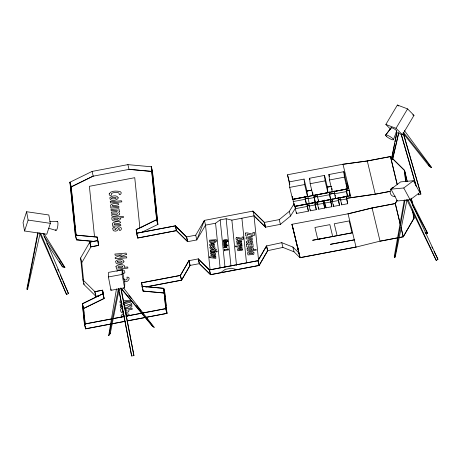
<?xml version="1.0" encoding="UTF-8"?>
<svg xmlns="http://www.w3.org/2000/svg" width="461" height="461" viewBox="0 0 461 461"><rect width="100%" height="100%" fill="white"/><g stroke="black" fill="none" stroke-linecap="round" stroke-linejoin="round"><path stroke-width="0.69" d="M108.416 276.957L108.577 272.382L122.217 269.875L124.787 283.25L124.631 287.825L110.992 290.326L108.416 276.957L122.056 274.451L122.217 269.875M110.992 290.326L111.038 289.024M127.605 315.952L127.507 315.359L126.268 315.145M119.14 289.226L110.288 333.361L108.698 335.614L116.466 288.891M109.799 334.213L110.035 332.796M406.965 200.039L395.325 256.472L394.749 257.693L394.276 256.391L404.285 200.062M394.749 257.693L405.012 199.959M40.159 233.128L27.741 288.54L27.147 289.687L27.032 288.298L37.739 232.863M27.147 289.687L38.13 232.845M391.654 158.152L396.673 132.831M391.85 158.111L394.777 143.342M395.06 141.936L396.731 133.494M108.698 335.614L109.194 334.761L118.46 288.523M392.501 159.356L398.667 132.756M392.651 159.31L398.817 132.71M26.6 211.72L23.05 222.628L24.571 230.99L46.792 234.24L50.347 223.331L48.82 214.976L26.6 211.72L28.127 220.076L24.571 230.99M393.452 139.602L396.714 131.074M394.276 256.391L394.852 255.164M27.032 288.298L27.625 287.157L27.741 288.54M98.798 295.847L95.992 296.377L84 284.552L82.865 279.804L80.617 257.981L89.786 242.14L97.507 240.677L97.138 237.046L75.454 235.052L70.055 182.181L92.079 171.423L127.887 164.629L151.231 166.773L152.372 171.521L153.173 179.381M83.712 281.734L81.758 262.73L90.926 246.889L89.786 242.14M145.555 286.973L181.496 280.15L180.355 275.401L188.866 260.69L198.311 258.898L209.45 269.881L210.591 274.629L259.088 265.421L267.599 250.703L266.464 245.961L257.947 260.672L259.088 265.421M181.576 280.207L180.435 275.459L188.998 260.661L190.139 265.409L181.576 280.207L146.275 286.909M181.496 280.15L190.007 265.432L188.866 260.69M210.521 274.716L209.38 269.967L198.178 258.921L199.319 263.669L210.521 274.716L259.174 265.478L258.033 260.736L266.591 245.932L281.769 242.67L292.891 247.067L298.889 252.98M259.174 265.478L267.732 250.68L266.591 245.932M400.396 224.985L395.244 203.526L397.03 200.437M400.309 224.351L395.325 203.583L397.117 200.489M399.007 237.553L403.219 236.752L413.938 218.226L413.442 213.374M399.076 237.611L403.306 236.81L414.059 218.22L413.488 212.659M175.301 225.913L176.436 230.656L187.615 241.685L186.475 236.937L175.301 225.913L136.537 233.266L175.364 225.821L176.505 230.569L187.748 241.656L196.801 239.939L195.718 235.185L204.39 220.387L252.962 211.098L264.447 222.421L265.582 227.169M390.778 129.443L385.851 124.458L397.399 105.033L407.576 108.888L413.984 115.371L402.436 134.791L396.074 132.382M402.436 134.791L396.028 128.308L407.576 108.888M289.773 183.847L287.52 174.759L342.996 164.231L367.279 160.935L390.519 156.527L404.591 170.403L407.247 181.478M252.893 211.184L264.314 222.444L279.251 219.609L289.329 211.345L293.951 204.073M258.581 260.471L254.034 215.927L265.45 227.192L280.386 224.357L290.47 216.088L295.472 208.216M385.748 134.975L391.164 127.743M385.592 135.182L391.055 127.887M109.194 334.761L110.288 333.361M116.887 271.396L117.221 271.062M390.986 189.154L400.638 181.893L413.419 180.729L419.804 192.542L410.157 199.797L397.37 200.967L390.986 189.154L403.773 187.984L413.419 180.729M210.083 269.679L205.531 225.135L204.39 220.387L196.801 239.939L205.531 225.135L215.564 223.228L220.168 219.874L226.132 218.745L231.871 220.133L254.103 215.84L259.094 220.767M220.623 272.722L225.222 269.368L231.192 268.233L236.931 269.627M406.792 199.544L436.262 260.465L437.95 259.266L409.938 199.152M39.594 232.84L66.58 294.585L68.43 293.49L43.006 233.375M73.408 209.807L71.069 186.907L93.272 176.062L71.196 186.93L76.157 235.513M176.436 230.656L137.678 238.014L136.156 229.647L156.631 219.643L151.231 166.773M136.168 229.728L156.757 219.667L151.346 166.703L152.482 171.452L157.893 224.415L141.164 232.586M82.352 303.747L102.924 293.697L104.065 298.446L83.487 308.495L82.352 303.747L84.432 324.112L85.567 328.86L124.873 321.398M82.473 303.77L102.93 293.778L102.561 290.171L94.851 291.634L82.865 279.804M85.256 324.579L83.614 308.518L104.071 298.526L102.561 290.171M117.653 270.768C119.722 269.927 125.231 268.711 124.902 272.393L124.199 273.292L122.828 273.805M122.165 303.574C119.768 302.848 119.238 307.36 121.681 305.286M124.015 302.762L125.865 301.949C132.935 301.863 134.733 307.274 125.934 303.447L123.502 304.496M119.981 301.073L119.895 302.387L121.491 302.295M418.231 193.332L418.692 194.79L420.881 194.087L403.266 132.756M122.459 272.618L123.122 272.163L122.626 271.379M123.473 314.074L121.946 314.633L121.157 315.56L121.583 317.468M127.155 316.332L126.406 316.488M356.03 247.021L300.094 257.636L291.986 224.282L348.055 213.795L372.073 207.923L395.244 203.526M348.067 213.869L372.09 207.997L395.325 203.583M267.732 250.68L282.91 247.413L294.032 251.815L300.025 257.728L356.042 247.096L380.054 241.149L397.601 237.818M306.784 191.038L311.705 190.093M327.16 187.12L331.378 186.307M346.13 183.466L347.536 183.196L348.153 188.745L292.654 199.429L348.153 188.745M306.807 191.136L311.728 190.191M327.183 187.212L331.396 186.4M346.153 183.559L347.559 183.288M305.683 198.703L308.495 198.161M314.114 197.078L317.629 196.403M329.575 194.104L334.49 193.153M346.436 190.854L349.242 190.312L349.864 195.862L294.36 206.551L349.841 195.769M305.706 198.795L308.518 198.253M314.137 197.175L317.652 196.495M329.598 194.196L334.513 193.251M346.459 190.952L349.265 190.41L349.864 195.862M407.132 181.513L404.47 170.443L390.45 156.613L367.284 161.01L343.001 164.306M304.081 179.087L289.162 181.922L289.721 187.379L292.568 199.25L307.493 196.415L306.934 190.958L304.081 179.087L304.64 184.55L307.493 196.415M309.608 178.246L324.527 175.411L327.379 187.275L327.938 192.738L313.013 195.568L310.167 183.703L309.608 178.246L309.942 179.64M328.918 174.529L343.843 171.694L346.689 183.559L347.248 189.022L332.323 191.857L329.477 179.986L328.918 174.529L329.425 176.621M289.721 187.379L304.64 184.55M310.167 183.703L325.086 180.873L324.527 175.411M329.477 179.986L344.402 177.157L343.843 171.694M75.454 235.052L76.595 239.801L77.972 239.536M93.122 236.66L94.499 236.401L89.382 186.302L134.745 177.692L139.862 227.792L141.93 227.4M294.429 206.384L293.265 201.543L305.205 199.279L304.957 196.853M314.045 195.314L315.232 202.344L309.262 203.48L308.127 198.731L314.091 197.596L313.843 195.17M329.281 191.77L330.629 199.48L318.695 201.745L317.554 197.003L329.494 194.738L329.246 192.306M346.211 188.607L347.559 196.317L335.625 198.582L334.484 193.833L346.424 191.569L346.113 188.537M304.998 196.317L306.346 204.021L294.406 206.292L294.158 203.86M137.678 238.032L176.505 230.569M307.435 205.721L309.544 205.318M315.163 204.252L317.969 203.722M323.587 202.656L324.993 202.385M330.612 201.319L332.715 200.921M338.334 199.855L341.14 199.319M346.758 198.253L375.26 194.162L390.046 191.355M90.926 246.889L98.648 245.419L98.274 241.795M307.354 205.808L309.429 205.416M314.967 204.361L317.738 203.837M330.894 201.342L332.277 201.077M338.512 199.895L340.587 199.498M346.13 198.449L375.26 194.231L390 191.436M98.642 245.361L90.84 246.831L89.699 242.083L97.502 240.613L98.648 245.419M307.187 204.148L308.374 211.178L296.44 213.449L295.299 208.7L307.233 206.436L306.986 204.01M314.938 201.97L316.286 209.68L310.316 210.81L309.175 206.067L315.145 204.932L314.834 201.901M323.507 201.054L324.694 208.084L318.724 209.219L317.583 204.471L323.553 203.336L323.305 200.91M330.681 199.694L331.868 206.724L325.898 207.853L324.757 203.111L330.727 201.976L330.479 199.55M338.288 198.247L339.475 205.278L333.505 206.413L332.364 201.664L338.334 200.535L338.086 198.103M346.367 196.006L347.715 203.716L341.745 204.845L340.604 200.103L346.574 198.968L346.263 195.937M186.475 236.937L195.718 235.185M352.59 232.69L317.779 239.345L314.932 227.48L329.857 224.645L332.704 236.51M312.702 240.29L352.613 232.782M190.007 265.432L199.452 263.64L210.591 274.629M165.147 296.602L163.649 288.361L141.971 286.373L141.602 282.76L180.355 275.401M209.45 269.881L257.947 260.672M141.608 282.829L180.435 275.459M209.38 269.967L258.033 260.736M397.67 237.876L380.066 241.218L372.073 207.923M99.167 295.847L95.923 296.463L94.782 291.721L102.573 290.24L103.708 294.988M125.213 321.259L85.683 328.768L84.542 324.02L112.069 318.793M113.481 318.528L124.072 316.517M126.187 316.113L165.718 308.611L163.649 288.361M84.432 324.112L111.804 318.92M113.204 318.655L124.435 316.523M125.841 316.252L165.845 308.663L163.764 288.298L141.959 286.293L143.106 291.116L164.093 293.046M127.328 320.862L166.859 313.359L166.214 307.072M126.977 321L166.986 313.405L164.905 293.04L163.764 288.298M330.474 244.261L354.302 239.806M330.497 244.359L354.319 239.904M312.679 240.198L324.642 238.089M118.633 289.11L131.662 355.967L133.932 355.598L120.989 288.039M125.911 311.296L126.896 311.002L126.959 310.224L126.723 309.884L125.317 310.005M126.043 312.621L128.492 311.843L129.057 310.639L128.486 309.74L132.14 309.389L132.117 308.271L124.919 308.686M124.222 315.312L123.196 315.624L122.989 316.137L124.361 316.655M123.415 300.797L131.201 300.209M123.554 302.128L131.114 301.517L131.304 300.324M122.597 306.335C119.226 305.251 119.658 309.296 122.735 307.671M123.974 306.225C129.76 304.012 130.302 308.784 124.107 307.556M122.856 308.853C118.569 307.452 120.707 314.333 123.836 312.806M49.765 221.424L57.395 221.43M126.251 313.808L128.677 314.091L129.553 315.457M124.337 281.343C127.876 283.457 131.656 276.594 126.959 277.113C128.066 279.602 125.473 281.371 123.577 278.796M425.019 232.719L427.209 232.759L427.67 233.22L425.474 233.18M151.784 171.388L129.311 169.32L93.214 176.171L92.079 171.423M151.663 171.457L129.028 169.377L127.887 164.629M71.069 186.907L69.928 182.158L75.339 235.122L97.144 237.127M76.595 239.801L94.079 241.408M94.061 241.483L76.48 239.87L75.339 235.122M143.1 291.035L164.202 292.977M28.127 220.076L50.347 223.331M62.218 266.562L64.857 267.368L62.218 266.562L46.809 243.143M48.699 228.253L55.994 230.385M412.71 114.887L413.984 115.371M385.851 124.458L396.028 128.308M403.087 133.177L429.197 166.219L431.634 167.499L404.395 130.572M429.197 166.219L431.634 167.499M120.863 288.367L152.003 325.76L154.193 327.339L123.427 287.831M152.003 325.76L154.193 327.339M300.094 257.636L291.997 224.455M260.09 221.753L265.087 226.674M175.364 225.821L186.607 236.914L187.748 241.656M397.399 105.033L398.385 106.03M121.208 288.246L153.265 326.74M403.819 132.797L430.81 166.963M128.757 295.317L131.397 298.705M136.669 305.476L137.551 306.605M138.427 307.735L141.066 311.123M146.339 317.894L147.22 319.024M148.096 320.153L150.298 322.977M151.173 324.1L152.931 326.359M428.742 165.026L430.021 166.755M44.089 236.268L64.24 266.896M437.95 259.266L434.037 251.499M44.147 233.762L64.857 267.368M59.446 261.537L60.575 263.375M61.33 264.597L62.834 267.04M403.773 187.984L410.157 199.797M68.43 293.49L62.852 280.985M412.33 204.868L427.209 232.759M410.417 198.985L427.67 233.22M431.853 246.958L432.481 248.254M407.95 199.699L436.262 260.465M57.711 269.166L58.57 271.137M60.282 275.079L60.852 276.393M61.422 277.706L62.281 279.671M40.597 233.151L66.58 294.585M420.881 194.087L403.075 132.843M401.087 134.237L415.839 185.086M401.272 134.151L416.318 186.521M418.294 193.413L418.692 194.79M411.402 198.783L412.566 203.624M411.12 198.126L412.451 203.664M412.065 209.916L414.059 218.22M390.519 156.527L397.169 184.21M390.45 156.613L397.1 184.296M400.978 227.117L403.306 236.81M401.226 228.443L403.219 236.752M367.279 160.935L375.26 194.231M342.996 164.231L350.977 197.527M344.402 177.157L347.248 189.022M346.424 191.569L347.559 196.317M346.574 198.968L347.715 203.716M348.055 213.795L356.042 247.096M352.014 232.799L349.167 220.928L334.242 223.764L337.095 235.629M338.334 200.535L339.475 205.278M332.318 199.383L332.646 200.737M329.494 194.738L330.629 199.48M330.727 201.976L331.868 206.724M325.086 180.873L327.938 192.738M323.553 203.336L324.694 208.084M314.091 197.596L315.232 202.344M315.145 204.932L316.286 209.68M307.233 206.436L308.374 211.178M305.205 199.279L306.346 204.021M287.485 174.823L289.819 184.55M294.988 206.182L295.311 207.536M289.329 211.345L290.47 216.088M291.986 224.282L299.978 257.676M292.891 247.067L294.032 251.815M279.251 219.609L280.386 224.357M281.769 242.67L282.91 247.413M264.314 222.444L265.45 227.192M252.962 211.098L254.109 215.915M198.311 258.898L199.452 263.64M156.757 219.667L157.893 224.415M156.631 219.643L157.771 224.392L156.533 212.244M165.845 308.663L166.986 313.405M165.718 308.611L166.859 313.359M136.156 229.647L137.142 233.796M141.602 282.76L142.749 287.578M97.138 237.046L98.285 241.875M102.93 293.778L104.071 298.526M70.055 182.181L71.196 186.93M94.851 291.634L95.992 296.377M80.617 257.981L81.758 262.73M83.614 308.518L82.467 303.69L84.542 324.02M136.531 233.197L137.66 237.945M120.77 288.033L133.932 355.598M122.056 274.451L124.631 287.825M118.852 289.11L119.122 290.516M119.393 291.922L121.416 302.462M121.687 303.868L131.662 355.967M294.043 203.727L294.36 206.551M292.332 196.611L292.654 199.429M241.91 218.232L246.491 262.77M83.856 283.146L84 284.552M404.591 170.403L405.726 181.519M404.47 170.443L405.605 181.536M341.561 203.024L341.745 204.845M340.356 197.671L340.604 200.103M335.251 194.94L335.377 196.155M335.499 197.366L335.625 198.582M334.173 190.802L334.484 193.833M331.978 188.44L332.116 189.805M333.32 204.592L333.505 206.413M332.053 198.633L332.364 201.664M325.587 204.822L325.898 207.853M324.446 200.074L324.757 203.111M318.505 199.93L318.695 201.745M317.306 194.577L317.554 197.003M318.539 207.398L318.724 209.219M317.272 201.434L317.583 204.471M312.667 192.156L313.013 195.568M310.195 209.599L310.316 210.81M308.928 203.641L309.175 206.067M307.879 196.305L308.127 198.731M296.314 212.233L296.44 213.449M295.052 206.274L295.299 208.7M293.017 199.117L293.265 201.543M292.291 196.519L292.499 198.564M231.871 220.133L236.499 265.386M226.132 218.745L230.973 266.112M220.168 219.874L225.003 267.247M215.564 223.228L220.116 267.772M153.317 180.81L155 197.245M155.144 198.668L156.383 210.815M165.292 297.996L166.075 305.678M142.887 288.961L143.106 291.116M122.499 310.236L122.568 310.904A1.153 0.686 -13.5 0 0 123.415 311.463M73.553 211.242L74.797 223.406M74.941 224.835L75.235 227.699M75.385 229.134L76.042 235.577M83.706 310.599L83.988 313.411M84.133 314.817L84.997 323.242M85.354 326.751L85.567 328.86M297.979 247.557L298.261 250.386M296.4 241.806L296.544 243.27M57.101 221.499A4.535 1.089 -81.7 0 1 57.648 226.824A4.535 1.089 -81.7 0 1 55.562 229.618M391.141 128.146A3.267 0.697 30.7 0 1 394.299 128.919A3.267 0.697 30.7 0 1 396.31 131.252M395.284 196.161A4.535 3.774 84.8 0 1 390.225 192.859A4.535 3.774 84.8 0 1 393.452 187.385M112.818 228.789L113.314 230.679L115.296 231.151L117.036 230.731L117.941 229.791L118.344 228.541L119.238 228.483C118.333 233.185 123.928 228.57 120.033 227.031C117.307 225.867 116.552 228.904 115.1 229.728L114.898 229.566C116.224 226.945 112.841 226.132 112.818 228.789M209.957 247.459C209.651 249.626 213.282 249.147 213.247 247.309C213.685 247.413 214.745 249.902 215.016 247.373C214.728 245.621 211.749 246.243 211.766 247.891C211.115 248.047 210.786 244.993 209.957 247.459M209.68 244.872C210.274 247.303 211.075 245.154 211.536 244.416C211.305 246.307 214.048 246.289 214.682 244.97C214.809 242.619 210.302 243.178 209.68 244.872M223.85 247.05C223.977 248.381 225.008 247.58 224.841 246.808C224.939 247.574 226.455 248.202 227.037 247.113C227.117 245.615 224.248 245.972 223.85 247.05M246.324 242.025C245.776 244.117 249.395 243.863 247.897 241.921L248.721 241.437C248.421 243.881 251.965 243.852 252.778 242.152C252.945 239.121 247.125 239.835 246.324 242.025M109.228 193.781C108.387 196.242 112.922 195.983 111.372 193.626C113.325 192.191 116.57 192.168 118.834 192.888L119.059 193.395C118.615 197.014 123.519 192.606 119.941 191.453C116.547 191.033 111.13 190.312 109.228 193.781M216.336 241.017C215.65 243.852 208.101 244.048 209.455 240.181L216.146 239.662L216.336 241.017M240.481 244.549C241.224 245.5 242.878 243.915 241.178 243.857L241.766 243.777L241.702 243.143L236.873 243.621L236.994 244.272L239.939 244.059L240.481 244.549M119.52 211.103L118.679 212.435L119.658 213.322L119.693 214.4C118.517 215.748 110.404 217.667 111.568 214.734C112.409 213.904 119.128 215.546 117.192 212.861L111.418 213.305L111.291 212.072L116.794 211.547L117.44 210.942L117.019 210.21L111.147 210.642L110.945 209.548L118.794 208.724C119.808 209.605 118.16 210.193 119.52 211.103M241.65 241.161L241.449 242.394L236.977 242.791L236.626 241.109C237.772 240.106 240.965 239.334 241.65 241.161M242.463 249.096L242.261 250.323L237.79 250.721L237.432 249.044C238.585 248.035 241.777 247.269 242.463 249.096M253.988 252.835L253.729 254.426L247.966 254.933L247.511 252.772C248.992 251.476 253.106 250.484 253.988 252.835M122.493 266.648L122.321 267.392L118.264 267.732L117.918 267.063L119.076 266.32L121.721 266.13L122.493 266.648M226.12 244.929L224.38 245.085L226.12 244.929M252.075 249.049L251.942 249.626L248.819 249.885C247.903 248.323 251.107 248.496 251.988 248.825L252.075 249.049M240.486 241.345L240.458 241.702L237.922 241.904C237.323 240.763 240.06 240.654 240.486 241.345M241.299 249.28L241.264 249.632L238.735 249.839C238.135 248.692 240.873 248.588 241.299 249.28M252.49 253.077L252.444 253.533L249.182 253.798L248.963 253.36L249.292 252.899L251.493 252.651L252.49 253.077M213.633 244.682L212.78 245.062L212.521 244.324L213.633 244.682M226.368 246.929C225.746 247.851 225.435 246.018 226.368 246.929M251.424 241.783L251.141 242.25L250.323 242.267L249.995 241.316L251.424 241.783M112.501 205.704L112.893 206.666L118.765 206.228L118.967 207.323L110.888 208.124L110.703 207.179L111.274 206.943L110.496 206.136L110.496 205.139C115.336 201.261 125.375 204.817 112.501 205.704M114.357 223.908L114.754 224.87L120.626 224.438L120.828 225.533L112.749 226.334L112.565 225.389L113.135 225.147L112.357 224.346L112.357 223.343C117.198 219.471 127.236 223.026 114.357 223.908M214.474 254.115C206.943 255.008 212.423 256.858 215.656 254.587L215.713 254.213C216.036 250.156 204.822 254.979 214.227 253.677L214.474 254.115M118.149 197.7L118.056 198.484C116.431 200.737 109.441 201.809 109.758 197.804C111.429 195.706 117.042 194.669 118.149 197.7M123.923 261.266L123.83 262.05C122.205 264.303 115.215 265.375 115.527 261.364C117.203 259.272 122.816 258.235 123.923 261.266M226.662 242.884L226.628 243.183C226.011 244.036 223.355 244.445 223.47 242.924C224.109 242.129 226.242 241.731 226.662 242.884M118.316 218.704L117.543 219.401L114.656 219.62A1.153 0.686 -13.5 0 1 113.815 219.067L113.746 218.393L117.97 218.047L118.316 218.704M210.279 250.294C210.7 253.049 212.164 248.652 214.077 250.19C213.57 251.36 215.921 251.17 215.195 250.098C216.958 250.819 216.705 248.306 215.114 249.303C215.304 248.606 213.679 248.738 213.996 249.395L211.374 249.632L210.279 250.294M111.625 198.086L111.718 198.685L112.962 198.898L115.751 198.576L116.241 197.902L114.87 197.389L112.449 197.608L111.625 198.086M117.399 261.652L117.492 262.246L118.736 262.459L121.525 262.142L122.015 261.468L120.644 260.955L118.223 261.168L117.399 261.652M215.114 241.115L214.63 241.777L211.547 242.083L210.769 241.818L210.568 240.89L215.056 240.527L215.114 241.115M224.184 243.033C225.723 244.261 226.662 241.841 224.184 243.033M116.034 266.297L115.93 266.965C117.186 267.755 115.648 268.458 116.633 269.195L127.916 268.089L127.72 267L124.055 267.253A3.838 2.293 -13.5 0 0 124.159 265.386C121.837 264.176 117.993 264.464 116.034 266.297M223.66 244.797L223.625 245.05C223.182 247.419 231.272 244.826 226.714 245.16A1.458 0.87 -13.5 0 0 226.749 244.451L224.738 244.301L223.66 244.797M247.102 248.779L247.021 249.297C247.989 249.902 246.808 250.444 247.563 251.015L256.253 250.162L256.103 249.32L253.279 249.516A2.956 1.763 -13.5 0 0 253.36 248.076C251.568 247.148 248.612 247.367 247.102 248.779M120.304 218.796L120.188 219.465C117.895 221.874 110.144 222.133 112.04 217.177L123.358 216.428L123.387 217.546L119.733 217.903L120.304 218.796M227.515 248.975L227.717 249.539L224.951 249.764C223.896 247.522 224.219 252.49 225.003 250.271L228.604 249.96L228.258 248.963L227.515 248.975M215.829 256.299L212.844 257.198L215.909 257.538L215.846 258.373L209.173 257.549L209.288 256.789L210.81 256.956L215.575 255.625L215.829 256.299M241.996 245.494L239 246.393L242.071 246.727L242.008 247.569L235.323 246.739L235.438 245.978L236.966 246.145L241.737 244.814L241.996 245.494M252.23 236.868L248.058 238.083L252.328 238.47L252.426 239.518L246.082 238.856L246.191 237.542L251.885 236.003L252.23 236.868M126.504 254.259L119.641 257.146L126.429 256.604L126.787 257.866L115.244 258.684L115.221 257.509L122.004 254.777L115.215 255.325L114.864 254.063L126.072 253.101L126.504 254.259M227.642 240.221L225.037 241.322C234.787 240.7 216.612 243.633 225.936 240.417C219.108 241.662 226.916 237.991 227.642 240.221M110.237 201.711L110.588 202.967L121.871 201.86L121.445 200.748L110.237 201.711M129.725 305.804C129.633 309.936 134.912 304.295 129.725 305.804M210.493 251.7L210.706 252.449L215.385 251.96L215.131 251.291L210.493 251.7M216.105 251.239C216.025 253.475 219.044 250.317 216.105 251.239M236.303 237.519C234.926 239.783 238.51 241.155 237.576 238.406L242.215 239.415L243.425 239.201L243.143 236.96L242.025 237.058L242.111 238.4L237.473 237.392L236.303 237.519M245.557 233.024C244.082 236.095 248.225 237.784 247.188 234.165L253.164 235.467L254.726 235.191L254.363 232.298L252.922 232.425L253.031 234.159L247.056 232.857L245.557 233.024M246.71 244.307C245.177 246.739 249.015 248.934 248.306 245.713L251.723 246.808L253.158 246.652L252.945 243.886L251.493 243.915L251.562 245.24L248.145 244.146L246.71 244.307M137.597 237.248L137.453 235.859L137.591 237.248M386.698 136.594A4.535 0.974 30.7 0 0 393.296 139.81A4.535 0.974 30.7 0 0 388.571 135.776A4.535 0.974 30.7 0 0 386.698 136.594"/></g></svg>
